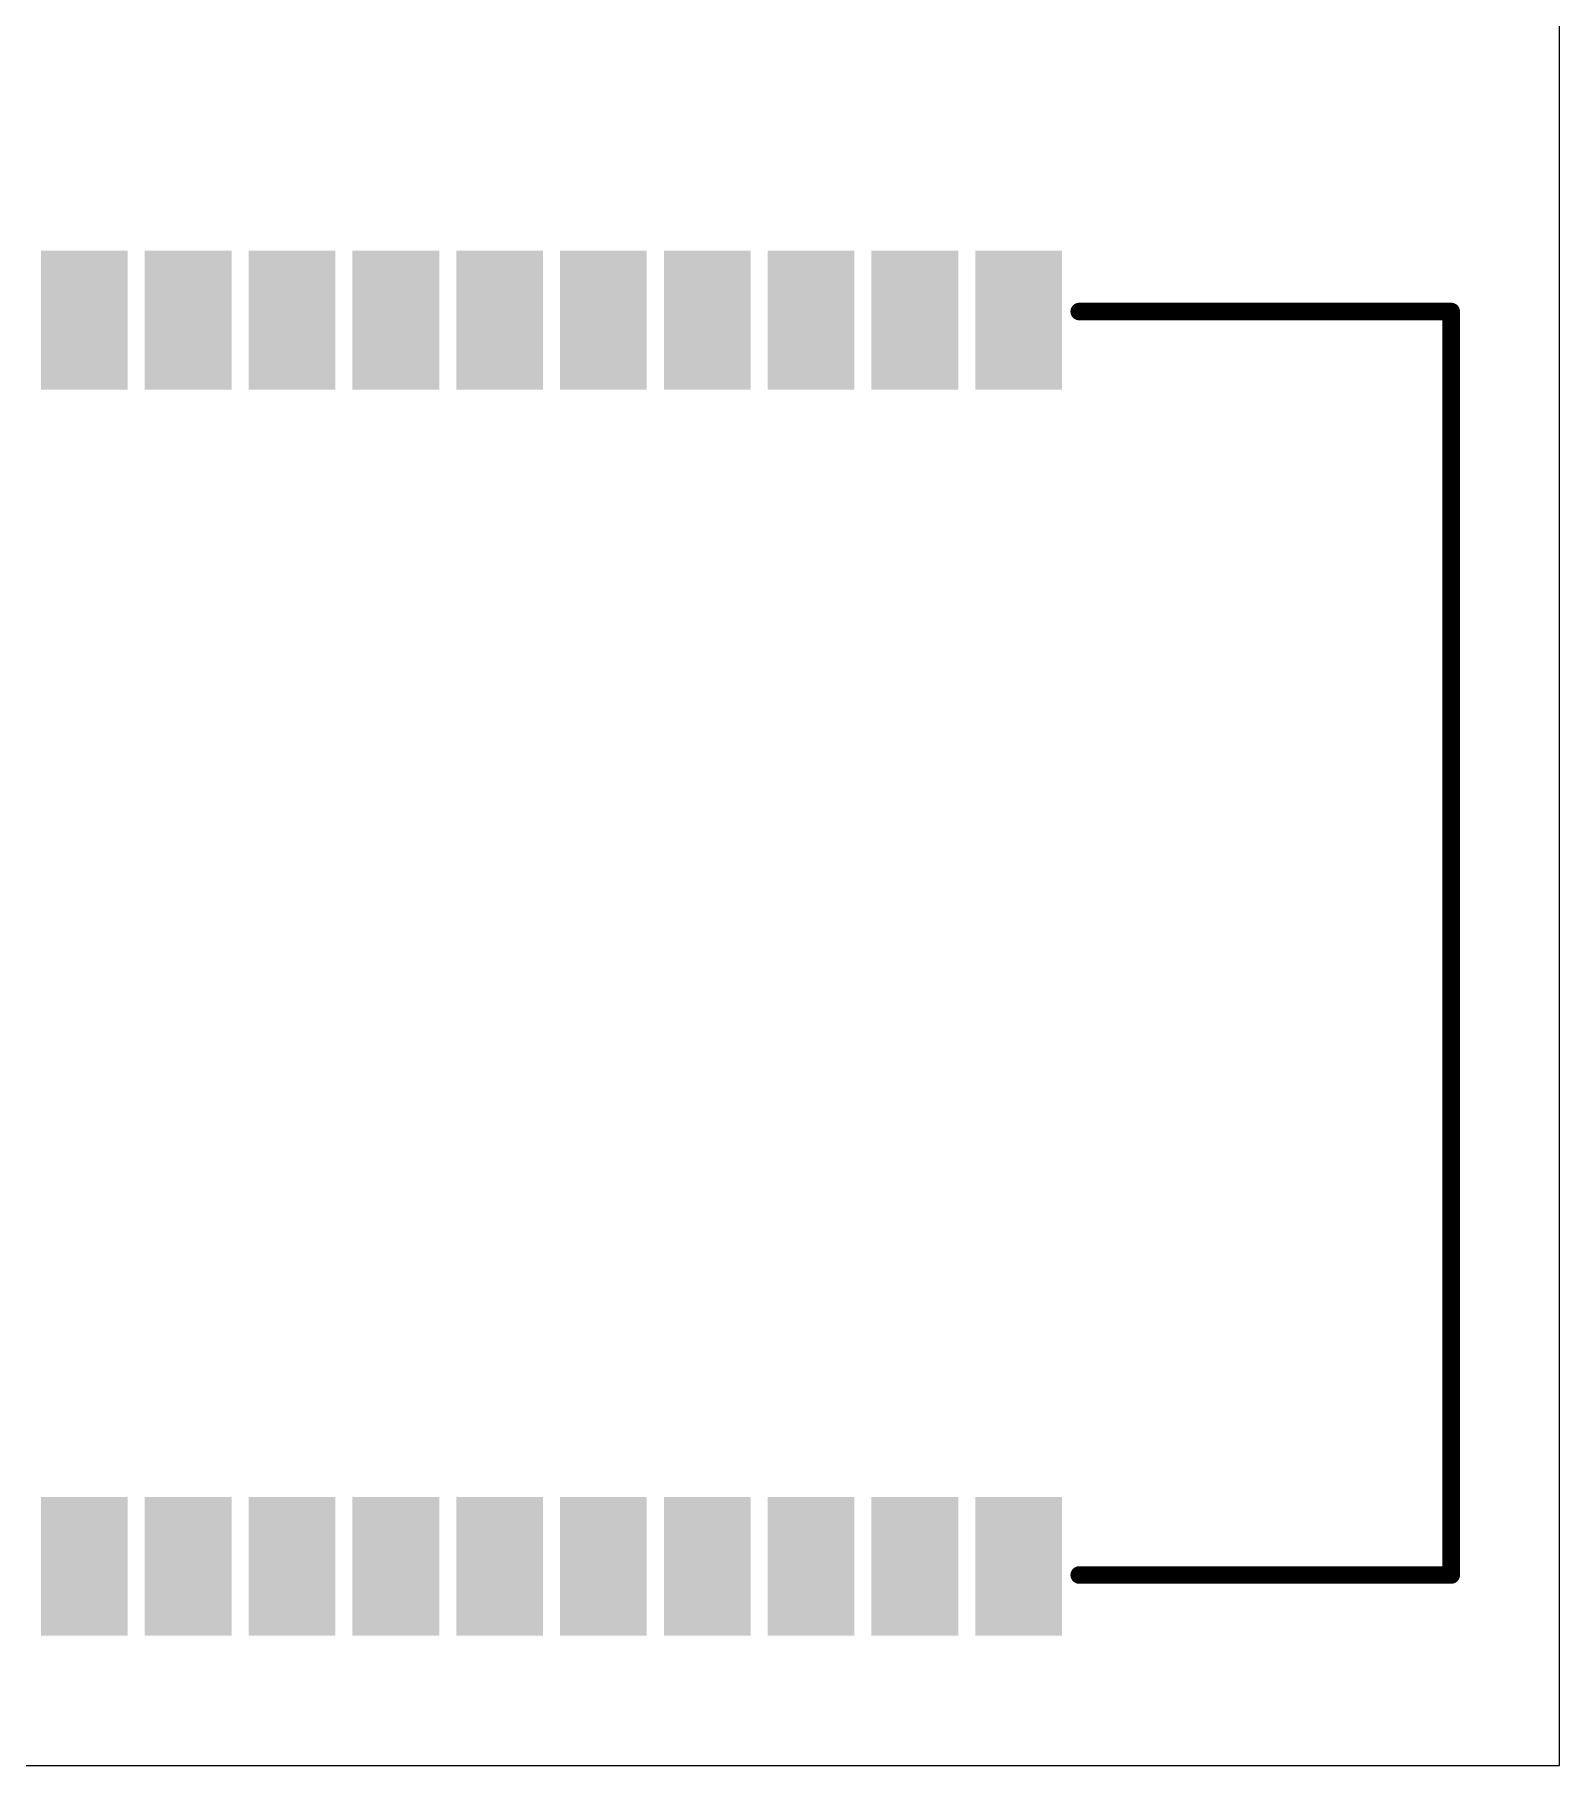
# Model space of a CAD drawing. Extents: x 0 to 40, y 0 to 40.
# Drawn here: x 22.37 to 40, y 0 to 20 of the extents above; entities that cross this region are included whole.
import ezdxf

# ---------------------------------------------------------------- set-up
doc = ezdxf.new("R2010")
doc.units = 0
for name, color, linetype in [('20', 30, 'CONTINUOUS'), ('21', 250, 'CONTINUOUS'), ('29', 250, 'CONTINUOUS')]:
    doc.layers.add(name, color=color, linetype=linetype)

# ---------------------------------------------------------------- blocks, each defined once
blk = doc.blocks.new('RECT')
blk.add_solid([(-0.5, -0.5), (0.5, -0.5), (-0.5, 0.5), (0.5, 0.5)])

msp = doc.modelspace()

# ---------------------------------------------------------------- linework, layer by layer
at = {"layer": '20'}
for p, q in [((40, 0), (40, 40)), ((0, 0), (40, 0))]:
    msp.add_line(p, q, dxfattribs=at)
at = {"layer": '21', "const_width": 0.2032}
for points in [[(34.45, 16.8), (38.75, 16.8)], [(38.75, 16.8), (38.75, 2.2)], [(38.75, 2.2), (34.45, 2.2)]]:
    msp.add_lwpolyline(points, dxfattribs=at)
at = {"layer": '21', "const_width": 0.1016}
for points in [[(34.45, 16.8508, 1), (34.45, 16.7492)], [(38.8008, 16.8, 1), (38.6992, 16.8)], [(38.75, 16.7492, 1), (38.75, 16.8508)], [(34.45, 2.2508, 1), (34.45, 2.1492)], [(38.6992, 2.2, 1), (38.8008, 2.2)], [(38.75, 2.1492, 1), (38.75, 2.2508)]]:
    msp.add_lwpolyline(points, format="xyb", dxfattribs=at)

# ---------------------------------------------------------------- block references
at = {"layer": '29', "xscale": 1.6032, "yscale": 1.0032, "rotation": 270}
for p in [(22.95, 16.7), (24.15, 16.7), (25.35, 16.7), (26.55, 16.7), (27.75, 16.7), (28.95, 16.7), (30.15, 16.7), (31.35, 16.7), (32.55, 16.7), (33.75, 16.7), (22.95, 2.3), (24.15, 2.3), (25.35, 2.3), (26.55, 2.3), (27.75, 2.3), (28.95, 2.3), (30.15, 2.3), (31.35, 2.3), (32.55, 2.3), (33.75, 2.3)]:
    msp.add_blockref('RECT', p, dxfattribs=at)

doc.saveas('drawing.dxf')
